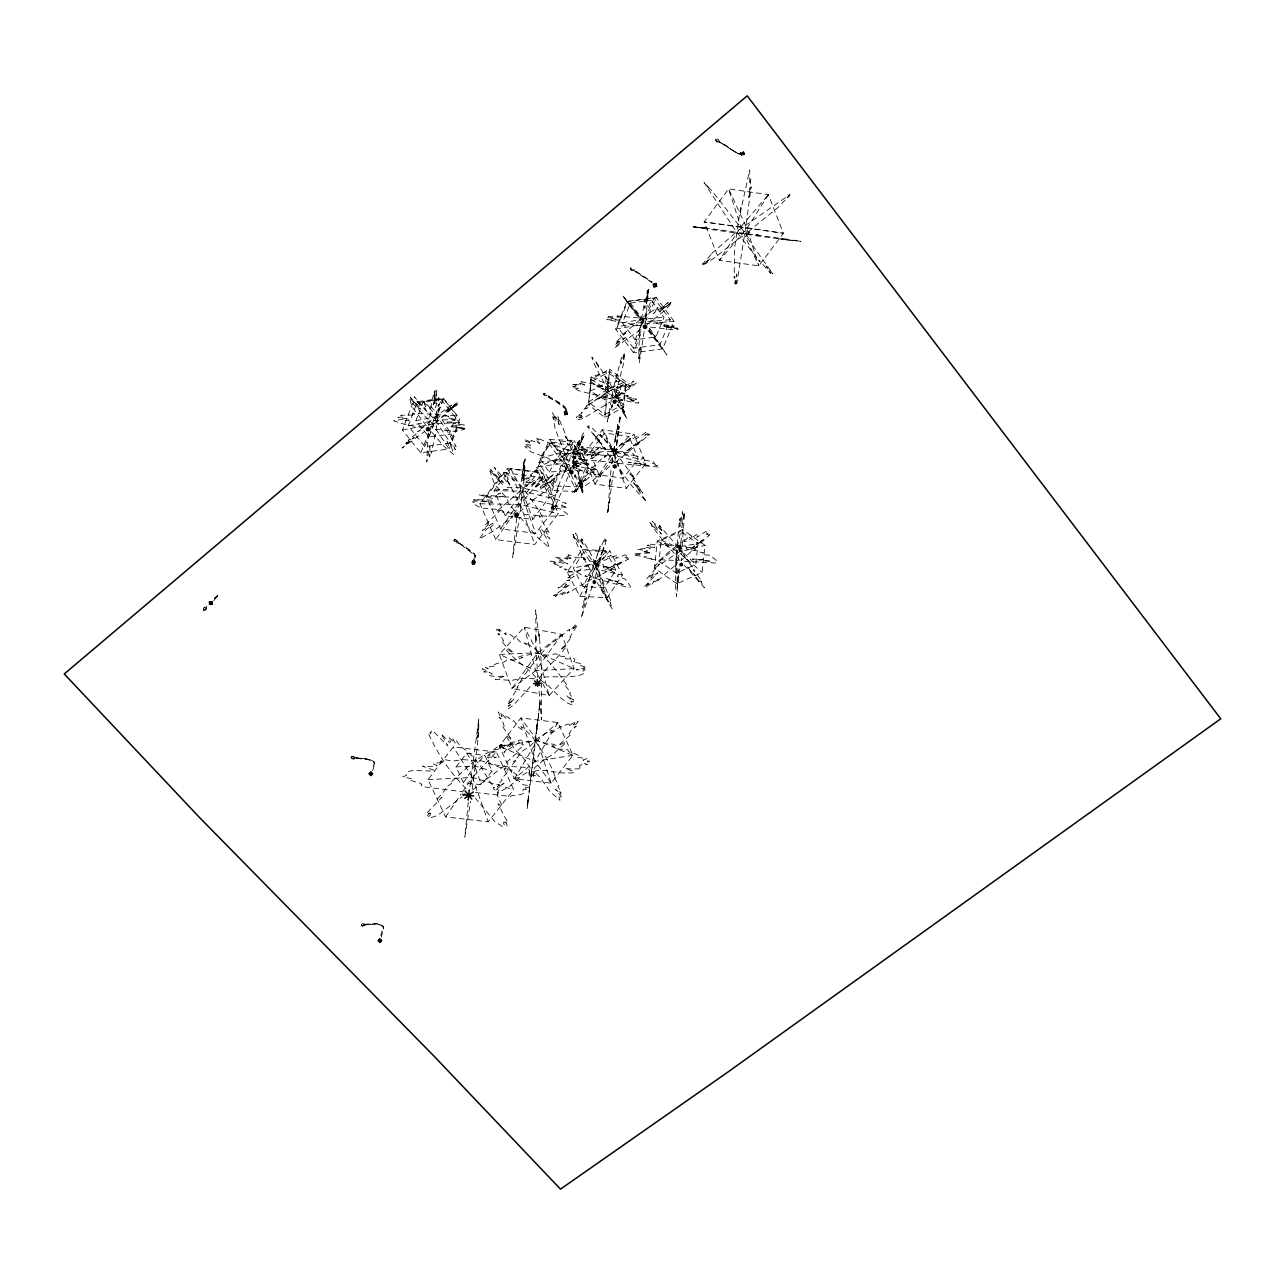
<?xml version="1.0" encoding="UTF-8"?>
<svg xmlns="http://www.w3.org/2000/svg" width="1285" height="1285" viewBox="0 0 1285 1285"><rect width="100%" height="100%" fill="white"/><g stroke="black" fill="none" stroke-linecap="round" stroke-linejoin="round"><path stroke-width="0.75" stroke-dasharray="5 3.75" d="M579.551 440.305C570.845 462.953 589.446 417.159 581.43 438.956L581.912 438.185L578.555 446.072L584.53 434.346L572.644 463.387L575.937 456.48L572.162 468.704M611.034 470.246L609.54 482.774M531.878 771.161L528.023 800.989M365.839 924.975L362.772 926.324L360.635 925.071M617.475 429.078L617.796 424.259L615.129 441.671L616.447 430.186L616.238 434.009M605.106 399.924L606.279 371.927L591.004 377.083L590.441 391.09L605.106 399.924L620.334 394.8L620.944 380.826L606.279 371.927M351.014 757.524L352.973 759.178L356.379 758.343L353.102 756.496M617.603 435.181C617.169 440.98 618.438 428.596 617.667 434.571M537.756 677.645L535.347 635.288L535.379 634.276L536.295 642.082L535.636 609.941L539.331 639.159L539.074 634.18L539.411 636.22L541.708 669.035L541.387 719.825L538.833 688.326M611.901 463.371L612.399 458.568L611.66 463.773M570.797 469.073L555.168 428.804L552.871 416.693L555.232 421.48L554.943 417.978L552.47 412.79L556.003 419.344L555.618 416.774L557.256 420.163L557.031 418.412L558.895 420.42L557.931 416.742L562.926 427.953L574.668 457.685L577.511 467.595L574.54 460.769L578.941 473.779L576.901 470.422L582.539 485.168L580.595 481.12L581.157 483.562M676.328 573.206L677.259 547.073L680.713 531.412L698.012 543.587L695.763 564.452L676.328 573.206L659.06 561.159L661.181 540.246L680.713 531.412M614.696 462.825L618.952 426.427L617.844 435.165L618.647 428.612M356.379 758.343L368.538 759.74L373.373 761.748L374.337 763.065L372.152 769.105M566.299 413.69L566.187 411.73L566.299 413.69C568.098 402.237 550.831 401.386 546.189 393.242L543.507 393.403L543.555 394.752L555.875 401.434L565.802 409.096M676.922 583.759L654.515 568.163L657.245 541.033L682.608 529.565L705.063 545.37L702.124 572.435L676.922 583.759L677.789 567.938M678.223 560.035L682.608 529.565M607.933 511.623L609.331 501.086L609.267 502.194M678.625 572.146L678.657 569.865L678.014 578.025L678.496 572.484M677.404 586.281L677.87 580.932L677.211 586.683M684.086 565.014L704.437 587.791L700.55 580.916L701.883 581.976L700.887 579.68L693.322 569.753L694.623 570.636L694.302 569.544L684.246 556.389L682.977 552.614L677.115 546.784L679.042 545.9L665.694 545.161L668.891 544.406L664.971 543.523L662.466 543.78L664.008 544.583L656.458 545.113L649.519 544.021L650.483 544.92L647.319 545.258L654.804 547.314L646.484 547.137L650.21 548.277L637.264 549.161L647.656 551.008L642.436 551.747L651.415 552.855L633.457 553.931L639.689 554.574L635.706 555.489L646.532 556.807L643.56 557.722L651.768 558.589L649.519 559.312L655.8 559.778A9.075 1.831 5.4 0 1 658.289 559.762C671.284 559.842 667.654 560.34 678.127 560.405M677.179 587.133L677.131 588.225L677.356 586.763M428.162 433.463L426.732 462.054L429.945 446.216L429.608 456.801L430.828 450.778L431.262 453.348L435.92 432.354L439.084 404.213L438.008 406.606L438.571 397.563L435.47 407.602L436.804 390.495L435.984 395.828M537.178 723.696L529.629 786.597M684.214 541.322C696.727 527.38 690.912 544.069 683.524 541.097C686.624 536.343 680.167 543.491 680.118 544.936C676.215 548.245 678.56 545.418 677.725 544.776C666.69 553.771 665.437 554.124 654.193 566.878L659.992 563.729L646.74 578.764L654.643 573.014L650.82 578.025L657.743 572.773L644.09 587.1L648.877 583.326L645.889 587.293L654.226 580.948L652.009 584.193L658.338 579.214L656.651 581.703L661.47 577.688A9.059 1.719 -40.6 0 1 663.381 575.857C672.023 567.504 671.172 569.576 677.773 562.557M679.524 560.389C672.489 550.703 675.524 555.184 666.337 544.695A9.107 0.867 50.6 0 0 664.747 542.993L651.158 524.955L654.049 527.525L650.001 522.658L661.357 534.158L652.105 521.18L663.044 531.878L658.097 524.955L660.072 526.85L659.398 525.437L678.287 547.314L677.179 546.8L675.942 554.815L675.541 587.582L676.488 596.497L678.737 577.591M604.93 417.529L609.813 371.493L626.132 384.231L623.627 407.233L604.93 417.529L588.642 404.936L591.02 381.902L609.813 371.493M597.268 555.056L600.175 546.221L594.57 563.585L583.069 586.651L604.303 587.711L615.884 570.235L606.199 551.586L584.836 550.51L573.287 568.098L583.069 586.651M604.769 414.573L609.588 369.132L625.699 381.693L623.225 404.406L604.769 414.573L588.691 402.141L591.052 379.396L609.588 369.132M539.572 706.365L536.52 732.016M679.765 568.757L678.769 577.591M434.507 392.343L433.591 404.775L435.069 390.688L434.426 403.715L436.113 395.523M469.941 786.661L478.887 717.978L476.976 738.281L478.936 723.744L477.924 737.397L478.614 732.161L478.47 735.052L475.016 767.482M527.814 803.639L527.123 808.924L528.601 796.17L528.183 799.72M608.046 510.611L608.544 505.68L607.644 512.49L610.471 478.984L609.347 485.826L609.781 481.602L609.556 482.807M527.364 806.739L527.685 803.848M516.682 517.919L512.651 557.658L519.509 517.309M468.286 802.097L464.801 837.161L470.551 801.39M531.813 771.08L531.042 778.18L536.584 732.193M538.222 717.929L540.182 700.855L539.588 705.61M620.141 418.155L618.872 429.575M639.978 349.6L640.139 347.817L638.629 358.756L639.239 339.963L641.97 316.335L644.909 299.517L644.797 308.352L647.383 290.249L646.307 302.923L648.411 289.109L646.516 303.71L648.411 290.522M567.36 414.348L566.813 410.782L564.067 412.308L564.709 414.975L567.36 414.348L566.573 411.104L564.484 412.565L566.573 411.104M523.894 462.889L522.096 479.466L525.131 458.873L522.658 481.602L525.147 466.6L523.894 478.438L524.649 474.615L520.168 512.297M566.926 414.075L567.054 413.063L564.966 414.541L566.926 414.075L566.444 412.099M566.813 410.782L564.067 412.308M535.845 677.372C526.609 666.738 515.14 660.506 505.647 649.246C504.33 646.066 520.521 658.82 509.968 649.584C507.8 648.925 497.006 636.669 503.302 641.279C504.266 638.211 493.777 631.321 499.736 634.694C496.444 630.035 494.356 626.566 500.716 632.654C495.416 624.237 501.455 632.798 506.21 634.581C502.692 630.501 511.815 634.886 513.277 636.991C516.072 635.352 518.514 641.697 521.822 642.741C524.601 643.175 529.484 646.243 524.216 642.371C526.191 642.58 536.889 649.953 541.226 654.065C553.947 666.562 560.533 676.119 566.589 684.616L565.946 685.628L564.661 684.873L570.781 692.599L569.496 693.274L573.592 700.084L566.765 695.731L573.56 701.883L570.877 701.112L572.821 705.208L567.633 703.136L560.469 697.755L548.486 685.837L541.162 680.44M539.347 708.035L539.909 703.28M648.363 291.069L648.668 289.334L645.375 322.615M428.821 425.785L431.648 401.37L434.619 391.266L434.41 392.889M539.058 709.448L539.507 705.963M537.13 724.017L536.761 727.117L537.339 722.331M528.071 800.105L527.75 802.948L528.039 800.667M616.639 444.064L617.426 437.799L616.254 446.634L616.543 444.385M523.782 463.644L524.055 461.443L517.421 511.061M566.412 412.678L565.127 412.967L565.255 411.955L565.352 413.915L564.613 411.553M537.242 723.037L537.74 719.488M527.621 804.474L527.412 806.048M356.459 758.054L354.483 756.945M472.221 788.91L475 767.482M564.709 414.975L567.456 413.433M538.463 713.817L538.383 714.187M593.638 578.154C589.221 565.529 591.004 572.082 584.193 559.248A9.091 0.9 62.9 0 0 583.005 557.256L573.576 536.712L575.873 539.796L572.965 534.207L581.655 547.779L575.407 533.098L583.872 545.82L580.531 537.981L582.073 540.246L581.72 538.704L589.719 551.827L595.549 564.308L594.634 563.296L596.577 563.103L602.36 557.899L603.581 557.658L601.974 559.393L611.162 555.281L610.552 557.015L605.765 559.858L602.826 560.549L602.601 559.328M612.078 462.568L613.909 447.79L613.668 451.34L622.277 443.197L621.217 445.14L630.662 438.362L625.249 444.064L621.86 445.012M529.581 786.902L527.974 801.181M609.331 501.632L609.588 499.897L609.138 504.652L613.475 470.615M644.138 331.594L639.336 362.45L640.524 347.223L639.994 349.616M594.746 578.138L605.01 544.92L606.167 540.246L605.492 541.387L606.038 539.106L604.641 541.611L605.042 537.901L599.533 549.948M676.103 564.918L675.846 566.38L676.376 555.795M620.029 416.87L617.507 429.078M523.637 474.406L523.718 475.402M617.459 373.806L616.655 376.778L617.33 374.369M565.127 412.967L565.85 409.305M470.872 784.637L472.35 777.409L496.379 752.03L513.647 789.616L488.22 821.822L445.622 816.923L427.969 779.626L453.3 746.954L496.379 752.03M686.238 547.796C698.076 546.061 698.526 553.016 686.768 548.92C685.114 546.141 688.101 545.707 682.142 546.703L681.709 547.571L677.227 546.735L676.745 547.812L679.701 519.06L679.829 520.65L680.279 517.984L679.958 526.577L682.415 511.655L681.821 527.733L684.23 511.912L683.7 518.224L684.407 514.514L681.195 560.662M491.127 471.724L502.531 484.734L490.581 469.491L503.238 482.678L494.275 467.21L509.776 485.071L506.194 478.502L508.362 479.53C502.676 467.162 506.515 473.089 514.209 481.04L513.229 477.024L524.376 489.633L539.748 511.88L542.929 518.224L538.961 515.301L539.234 516.458L549.546 533.436L547.298 531.203L545.916 531.653L549.739 538.929C543.475 532.311 542.913 529.436 539.186 528.601L542.045 534.608L542.961 532.906L545.756 536.969L549.337 547.844L537.21 537.114L519.959 517.036M616.045 380.794C614.937 385.404 617.025 377.967 616.045 380.762M612.078 404.887L607.243 421.914L613.957 385.773L621.538 357.567L620.767 364.04L624.751 352.299L623.337 357.021L623.209 359.559L624.558 355.174L623.337 364.538L614.599 398.061M591.823 586.105L591.502 587.695L592 586.602M612.078 405.353L611.981 407.345L612.704 404.663M553.626 479.723L539.861 489.505L554.783 477.94L540.182 487.4L553.128 474.759L534.351 488.22L539.363 483.305L537.66 483.272L542.19 478.695L540.632 478.903L542.72 476.558L533.66 483.176L532.697 483.401L535.058 479.819L525.051 486.613L496.171 511.96L500.25 510.386L484.911 525.292L487.513 523.654L488.364 524.392L482.517 530.48C489.681 525.838 492.059 522.545 494.645 522.979L490.035 528.055L490.388 526.207L486.308 529.484L479.16 539.041L492.637 531.492L512.346 517.229M381.372 937.215L383.717 927.16C378.738 920.558 369.148 925.618 362.386 923.803L361.085 924.268M596.77 568.886L595.437 566.428L596.738 569.207M613.266 398.366C598.392 373.71 592.642 361.39 591.871 357.134C596.288 361.23 609.138 380.794 618.005 398.318M603.211 549.161L603.725 547.314L601.444 554.51L603.115 549.032M380.794 935.641L383.091 927.272C379.316 921.393 368.506 926.485 362.45 923.61L360.571 925.264M598.762 571.439L603.067 580.948L599.404 574.218L598.633 569.512L584.836 550.51M592.369 586.024L581.238 617.973L586.329 597.621L582.378 607.259L587.598 587.116L585.607 592.417L586.346 588.546L595.196 560.244L594.537 563.585L604.303 587.711M474.888 563.986L474.695 559.987L472.125 560.581L471.643 562.059L472.318 564.597L474.888 563.986L474.133 560.822L472.687 562.685L475 562.091L474.502 560.212L472.543 560.838L473.041 562.718M472.318 564.597L472.591 560.662L472.559 564.195L474.47 563.746L475 562.091M472.061 562.316L474.374 561.706L473.844 563.376L472.928 563.585L473.217 561.031M474.133 560.822L473.844 563.376L475.595 556.983L474.422 553.899L458.713 542.704L475 555.602L472.687 562.685M474.695 559.987L474.47 563.746M591.614 579.085C583.631 584.514 585.012 582.651 574.748 588.964A9.043 1.735 -28.3 0 0 572.5 590.329L566.942 593.22L569.11 591.148L561.882 594.618L564.758 591.935L555.281 596.32L559.055 593.06L553.594 595.71L569.994 584.611L562.123 588.241L566.942 584.161L558.011 588.048L569.865 579.921L566.749 580.627L574.186 576.339L567.89 577.961L570.797 575.841L569.496 575.905M580.916 442.618C582.587 437.575 577.977 449.782 580.948 442.666M372.602 770.759L374.979 763.065L373.694 761.427L368.57 759.146L356.443 757.716M441.189 399.555L459.404 422.476L449.124 449.011L420.757 452.802L402.462 430.089L412.613 403.378L441.189 399.555L429.575 431.198M443.325 398.173L459.837 418.958L450.505 443.052L424.773 446.489L408.196 425.865L417.416 401.643L443.325 398.173L430.443 432.563M443.55 398.912L428.949 436.948L415.906 420.693L423.183 401.627L443.55 398.912L456.544 415.264L449.204 434.25L428.949 436.948M633.601 352.781L615.708 329.137L626.952 301.365L656.25 297.445L674.063 321.314L662.674 348.894L633.601 352.781L641.681 331.112M635.143 339.786L651.286 300.288L663.992 317.299L655.896 337.007L635.143 339.786L622.374 322.872L630.405 303.083L651.286 300.288M633.601 348.251L617.378 326.792L627.578 301.638L654.113 298.072L670.272 319.708L659.96 344.733L633.601 348.251L640.572 329.538M206.275 608.817L206.692 606.391L202.725 609.299L203.062 610.536L205.696 609.957M457.348 541.065L454.874 539.475L453.669 540.118L454.794 542.463L458.424 543.169M567.986 476.767L554.333 508.458L551.442 512.747L553.98 506.322L551.49 510.98L553.755 502.837L551.12 509.599L551.699 507.029L557.963 487.738L556.839 489.649L557.16 488.814L574.845 447.469L575.423 446.393L574.54 448.851L577.993 441.976L574.716 450.087L579.535 440.225M420.757 452.802L428.837 432.997M424.773 446.489L429.736 434.298M552.582 485.923L563.762 459.195L574.122 440.466L549.691 439.599L538.977 462.407L552.582 485.923L576.837 486.774L587.63 464.142L574.122 440.466M551.956 490.597L563.296 463.403L573.817 444.449L549 443.566L538.11 466.728L551.956 490.597L576.579 491.464L587.55 468.479L573.817 444.449M539.395 678.191C547.249 666.144 558.268 658 566.733 645.841C568.163 642.628 554.429 656.747 563.585 646.596C565.368 645.552 575.134 632.557 569.914 637.569C572.339 631.963 583.213 617.555 573.415 628.606C578.668 619.515 573.287 628.51 569.143 631.08C572.419 626.438 564.774 632.589 563.264 634.34C552.261 644.46 554.67 638.404 540.342 654.515C528.986 668.521 520.891 679.106 516.827 688.391L517.967 687.555L508.828 702.317L510.257 701.225L508.651 703.746L514.289 698.671L508.266 705.561L508.073 706.365L510.322 704.517L508.153 708.854L513.631 704.983L532.327 684.423M654.113 298.072L643.367 322.053L617.378 326.792M645.15 322.117L656.25 297.445M603.179 566.267C615.129 567.054 613.989 574.074 603.452 567.488C602.456 564.388 605.492 564.581 599.42 564.308C599.147 565.994 591.164 563.071 596.529 562.685L584.386 559.521L583.326 558.879L587.004 559.2L583.374 557.481L580.868 557.192L582.185 558.316L574.7 557.224L568.163 554.67L568.886 555.762L565.721 555.425L572.564 559.12L564.484 557.128L567.874 559.055L554.991 557.16L564.758 561.224L559.473 560.822L568.002 563.842L550.189 561.079L556.148 563.071L552.02 563.119L562.332 566.749L559.216 567.022L567.054 569.64L564.693 569.881L570.717 571.68A9.075 1.863 17.7 0 1 573.158 572.194C582.201 572.275 577.559 575.038 587.357 576.676C580.402 572.869 590.955 574.25 592.787 578.491M205.6 610.07L206.371 608.704M716.468 141.88C725.575 141.607 734.458 155.517 742.087 153.124L741.59 154.312L743.26 153.895L742.087 153.124M579.84 596.32L594.762 568.789L609.845 550.847L622.406 575.038L607.371 597.67L579.84 596.32L567.135 572.275L582.105 549.45L609.845 550.847M651.8 282.443L635.015 271.44L632.911 267.906L630.196 268.019L631.304 270.589L635.32 270.942L652.154 281.865M742.296 154.136L737.51 153.606L720.564 142.266M623.9 452.529C638.083 452.545 636.862 457.637 624.301 453.573L623.08 451.951L624.462 451.308L616.945 451.886L613.668 451.244L615.997 450.489L612.576 449.654L600.737 448.818L604.592 448.465L600.256 447.437L590.072 448.047L582.298 446.602L581.382 446.778L583.213 447.405L579.487 447.437L587.695 449.702L578.105 448.899L582.169 450.119L566.958 449.814L536.118 437.751L538.833 439.775L534.271 440.337L534.929 441.654L530.914 440.562L532.038 442.409L525.003 439.823L523.493 440.723L529.548 442.442L528.119 443.341L530.512 445.269L524.682 444.224L530.705 448.208L524.81 446.409L531.074 451.983L545.9 457.107L556.662 463.483L569.817 468.993M594.955 578.298L628.702 558.846L626.727 558.911L628.333 557.529L626.148 558.252L626.903 556.951L624.237 557.802L626.357 555.939L625.474 554.767L615.595 558.557L617.94 555.281L609.218 557.931M549.193 472.109L560.774 452.705L571.472 441.044L580.627 454.954L569.464 470.455L549.193 472.109L539.973 458.263L551.088 442.699L571.472 441.044M410.622 398.848L419.296 408.662L410.445 397.402L419.922 407.457L420.34 406.397L414.188 396.647L426.01 410.172L423.648 405.578L425.544 406.59C421.608 398.205 426.218 403.667 430.844 408.55L430.539 405.948L441.895 419.36L452.497 436.161L449.011 433.784L456.175 446.602L452.962 444.787L455.42 449.814L448.899 441.815L448.979 443.245L447.019 441.59L448.754 445.67L449.573 444.738L451.26 446.57L453.83 454.713L443.743 446.072L431.953 432.435M720.259 142.78L718.17 139.117L715.392 139.246M599.115 474.92L613.7 451.308L629.072 436.45L638.227 459.05L623.241 478.213L599.115 474.92L589.831 452.416L604.785 433.093L629.072 436.45M610.198 569.673L611.066 569.094M594.955 484.108L614.037 455.292L633.89 434.121L645.777 463.5L626.293 488.364L594.955 484.108L582.86 454.89L602.312 429.752L633.89 434.121M463.435 782.645L474.711 765.956L484.782 755.307L492.075 771.112L481.393 784.733L463.435 782.645L456.063 766.888L466.728 753.187L484.782 755.307M445.622 816.923L461.219 793.873M462.327 792.219L472.35 777.409L453.3 746.954M500.604 528.906L522.513 497.391L542.88 473.089L556.887 505.583L535.716 533.323L500.604 528.906L486.34 496.62L507.447 468.543L542.88 473.089M495.785 539.555L479.915 503.768L503.334 472.607L542.72 477.651L558.268 513.695L534.769 544.454L495.785 539.555L512.378 515.671M513.486 514.064L520.136 504.507L542.72 477.651M513.181 516.907L505.31 515.911L522.481 491.239L538.431 472.157L549.418 497.616L560.051 500.459C558.943 502.644 571.937 503.608 563.248 503.318L561.513 505.423L567.697 507.607L553.819 506.033L553 506.178L554.783 507.479L551.04 507.832L555.907 510.37L557.064 508.25L561.609 509.278C567.777 515.735 572.13 514.691 560.148 515.751L549.064 516.361L521.598 514.128M456.416 404.871L446.714 412.228L457.54 403.683L447.437 411.088L457.572 402.301L444.176 412.533L451.694 405.032L437.141 415.376L417.641 431.648L420.275 430.073L408.309 440.434L410.317 439.101L405.803 443.421L414.22 437.366L402.044 448.063L424.676 431.503M567.456 443.502C566.299 441.606 569.592 448.963 567.52 443.453M505.31 515.911L494.163 490.581L510.707 468.591L538.431 472.157M515.14 517.148L532.841 519.381L549.273 497.215L555.489 496.026L547.314 493.006L520.794 487.754L507.479 487.256L509.342 489.697C501.278 489.537 489.505 488.445 500.668 493.231L497.391 494.179L503.302 496.572L478.871 494.757L493.022 498.612L492.99 500.202L473.747 499.592L492.717 502.178L474.759 501.054M350.95 757.684L351.753 756.592M463.5 428.804L450.971 426.588L464.785 428.339L451.645 425.335L464.254 425.046L447.003 422.058L451.886 421.93L450.585 420.773L455.067 420.564L453.814 419.681L455.934 419.408L446.714 417.561L448.674 416.26L436.82 414.3L412.116 413.336L415.73 414.975L400.663 415.264L403.651 416.95L397.868 417.352L408.068 418.765L406.67 419.36L408.999 420.147L404.422 420.661L405.016 419.585L402.59 419.103L393.756 420.87L405.964 424.773L423.536 427.696M569.4 576.065C577.865 572.596 581.511 567.809 587.261 564.966C577.061 573.833 600.721 556.293 594.441 563.521L573.287 568.098M213.776 600.689L218.113 595.196L214.707 598.103M519.509 512.233L533.452 499.72L546.173 490.485L552.389 483.449L554.783 478.855L553.08 480.253M588.964 427.728L587.454 426.459L614.214 462.471M217.181 596.176L217.888 595.421L212.587 600.754M203.399 608.062L204.749 607.227M606.199 551.586L594.57 563.617L615.884 570.235M214.274 598.601L217.631 595.196L215.189 598.553M681.034 560.645L709.818 534.721L707.89 535.235L709.159 533.532L707.168 534.721L707.617 533.307L705.192 534.721L706.862 532.456L705.722 531.54L696.839 537.419L698.414 533.757L690.398 538.27M630.325 386.496C633.184 383.717 625.104 389.821 630.357 386.528M472.655 789.922L505.76 764.816L507.912 761.154L516.554 753.155L516.072 751.837L524.232 744.995L521.806 744.674L522.834 741.59L518.642 742.875L503.913 752.448L513.422 742.264L503.913 748.673L502.788 748.304L506.226 744.015L498.5 748.416L502.13 744.77L498.58 745.83L493.119 750.376L485.81 753.572L471.049 763.852L450.537 782.661L451.951 782.485L451.308 783.577L445.461 787.641L445.959 788.974L437.462 799.093L442.04 797.214L426.973 812.827L426.54 814.24L429.608 812.875L427.07 815.863L430.539 813.437L430.106 815.204C426.074 817.854 430.427 819.252 431.856 817.292L437.382 815.509L462.07 796.764M627.771 450.376L632.814 446.634L625.522 451.886L627.417 450.633M615.178 462.584L649.519 434.539L647.431 435.342L649.037 433.607L646.757 435.021L647.463 433.704L644.701 435.39L646.821 433.109L645.712 433.398L645.793 432.499L635.561 439.293L637.826 435.792L628.767 441.221M640.637 329.554L614.375 347.962L624.767 337.987L614.792 344.83L618.647 341.039L615.306 342.742L625.875 332.927L622.117 335.048L643.159 317.042L658.048 307.292L655.173 310.97L656.956 310.263L653.503 313.492L668.168 302.553L659.558 310.745L671.043 302.521L659.655 311.484L671.525 302.875L666.449 309.091L647.142 324.623M456.03 405.177L457.283 404.165L430.716 426.845M659.06 561.159L677.259 547.073L698.012 543.587M609.797 466.118C604.833 471.354 603.404 471.145 594.248 479.176A10.409 1.317 -38.2 0 0 591.951 481.152L580.772 488.557L583.904 485.312L581.752 486.742L583.406 492.878L580.354 486.035L582.49 492.557L574.973 474.036M615.852 398.286L621.908 393.419L615.66 396.744L616.431 396.069L629.843 388.439L636.717 382.625L625.442 387.636L631.272 384.263L630.341 383.878L633.89 381.083L622.823 387.508L626.502 384.231L617.507 388.6L623.257 384.777L616.816 387.685L617.876 386.56L610.214 390.769L584.723 406.959L586.94 406.172L581.398 412.228L582.442 412.469L576.13 417.545L580.675 414.236L579.776 415.762L581.752 415.151L577.463 418.653L582.298 416.661L577.865 419.777L583.069 418.492L609.716 402.301M588.642 404.936L607.179 392.021L626.132 384.231M588.691 402.141L606.986 389.419L625.699 381.693M654.515 568.163L678.657 552.116L705.063 545.37M590.441 391.09L605.54 383.54L620.944 380.826M615.306 563.778C616.479 564.693 610.76 566.589 615.29 563.762M568.211 470.182L557.481 475.273L545.627 478.229L530.705 485.264L524.425 485.055L530.336 482.052L524.296 483.128L530.143 479.466L527.733 479.562L529.291 477.715L523.107 480.799L524.617 478.759L531.669 475.578L530.544 474.727L534.576 472.559L533.917 471.852L538.495 467.692L535.765 467.965L568.934 453.637L578.716 450.328L577.174 451.581L585.334 449.622L577.8 453.3L589.221 450.28L584.193 453.798L598.489 448.497L593.766 451.196L595.324 451.404L593.943 452.015L594.746 452.288L587.213 455.083L601.46 452.015L593.815 455.629L599.308 454.472L592.16 458.167L574.026 464.833L581.784 462.552L579.005 463.997L581.109 464.158L572.981 467.997L573.19 468.977M539.973 458.263L560.774 452.705L580.627 454.954M740.385 152.578L741.59 155.276L740.385 152.578L743.742 151.742L744.336 154.618L740.979 155.421M743.742 151.742L744.336 154.618M742.762 152.385L743.919 154.328L742.842 152.369M743.051 152.883L743.26 153.895M740.803 152.851L741.172 154.987L740.738 152.867L743.469 152.192M741.172 154.987L743.919 154.328M565.079 413.641L567.038 413.176M471.643 562.059L474.213 561.449M472.784 563.119L475.354 562.509M402.462 430.089L432.515 423.986L459.404 422.476M415.906 420.693L437.318 416.404L456.544 415.264M408.196 425.865L435.422 420.372L459.837 418.958M615.708 329.137L642.452 324.238M622.374 322.872L642.821 319.162L663.992 317.299M351.688 756.736L353.166 756.351M538.11 466.728L563.296 463.403L587.55 468.479M538.977 462.407L563.762 459.195L587.63 464.142M567.135 572.275L594.762 568.789L622.406 575.038M365.807 924.365L369.951 924.188A14.456 5.542 -10.1 0 1 383.219 928.846M670.272 319.708L643.367 322.053L627.578 301.638M644.363 323.884L674.063 321.314M456.063 766.888L474.711 765.956L492.075 771.112M427.969 779.626L472.35 777.409L513.647 789.616M589.831 452.416L613.796 451.308L638.227 459.05M626.871 398.029L633.409 399.828L632.397 398.639L636.541 399.266L623.964 395.748L628.14 395.908L618.021 392.31L624.478 393.612L617.635 390.447L591.726 383.701L581.045 381.661L583.567 382.818L579.937 383.396L580.724 384.167L577.222 383.701L578.411 384.809L571.231 384.151L576.403 384.954L575.407 385.629L577.591 386.689L572.725 386.303L578.186 388.52L573.158 387.668L579.053 390.865L612.64 399.201M696.245 227.172L693.033 226.658L701.61 227.622M582.86 454.89L614.037 455.292L645.777 463.5M475.45 792.54L510.498 796.395L511.703 795.656C514.787 795.817 529.275 793.68 522.995 790.917L523.252 789.199L527.782 789.536L525.147 787.898L529.581 787.287L529.645 785.986L523.156 784.685L518.289 780.605L512.731 778.71L519.445 777.634L514.514 772.96L510.659 772.012L512.217 770.149L504.555 769.635L504.073 768.815L506.37 768.028L499.753 767.338L482.068 760.961L462.793 759.628L452.224 761.122L445.526 759.772L439.968 761.395L444.224 762.68L433.655 763.081L433.768 764.206L437.061 765.571L434.956 766.776L422.492 766.165L434.089 770.197L432.9 771.08L413.385 770.518L407.811 771.498C407.891 773.49 406.14 773.152 406.558 775.289L402.799 776.895L412.758 778.967L410.959 780.605L419.617 782.999L421.962 784.316L421.046 785.633L424.034 786.87L461.958 791.624M479.915 503.768L520.136 504.507L558.268 513.695M486.34 496.62L522.513 497.391L556.887 505.583M494.163 490.581L522.481 491.239L549.418 497.616M356.427 757.989L360.716 758.295A14.858 4.755 2.1 0 1 374.449 764.414M462.986 428.821L464.592 429.286L455.549 431.358L432.194 428.997M684.471 561.256L714.717 562.975C721.688 562.332 713.047 558.911 711.761 556.132C708.067 553.562 698.622 556.71 703.521 552.47C699.313 552.839 696.807 550.382 694.093 550.125M534.656 678.769L521.774 678.448L511.301 680.391L495.223 679.331L505.31 676.022L496.187 676.569L488.541 675.508L492.267 673.645L489.087 672.424L490.131 671.959L483.69 671.943L487.384 670.915L482.116 668.923L488.364 668.521L485.441 667.349L494.227 666.112L495.721 665.485L493.922 664.923L496.379 663.654L504.652 661.855L506.515 660.072L516.152 659.815L522.626 657.486L518.032 657.277L521.341 656.041L537.58 653.455L547.121 655.221L555.634 653.84L557.481 654.306L557.24 655.366L562.493 656.523L566.524 656.137C561.095 661.887 575.294 656.715 574.829 659.462L574.604 661.373L572.741 661.952L581.189 663.59L579.519 665.325L585.285 666.979L582.796 667.365L585.012 668.104L576.049 669.838L585.125 669.694L581.671 671.975C590.104 674.914 565.272 678.271 561.32 676.328C556.373 677.757 541.178 674.946 540.712 679.797M512.153 513.133L502.226 511.992L502.515 510.482L497.423 509.406L480.959 508.025L474.518 504.411L475.707 503.591L472.655 501.937L473.282 500.797L475.386 501.166M787.512 239.363L704.887 227.831M695.49 227.011L693.563 226.786M641.584 325.876L606.825 319.676L620.029 320.077L607.58 317.716L612.463 317.797L608.335 316.576L621.731 317.234L617.073 316.014L643.528 318.423L662.321 322.872L656.073 323.386L674.24 326.197L663.446 325.828L677.629 328.269L663.526 326.422L678.239 329.056L671.734 329.651L648.572 326.872M579.133 466.728L573.624 464.319L578.844 466.664M616.736 398.238L616.527 398.366M794.403 240.648C786.099 239.572 799.896 241.516 793.52 240.68M704.565 227.782L701.722 227.606M759.949 236.311L695.41 227.3L697.161 227.413M785.681 239.829L789.954 240.375L783.384 239.379M618.294 463.403L658.129 467.049L655.446 465.845L657.39 465.636L654.563 464.961L655.623 464.479L652.202 463.644L654.836 463.371L653.599 461.925L640.91 459.291L643.753 458.022L632.509 455.147M796.507 240.745L800.908 241.355L793.214 240.456M795.383 240.745L760.318 236.36M700.18 227.782L703.313 228.184L696.566 227.268M696.839 227.252L693.772 226.883L695.33 227.156M698.638 227.509L693.675 226.754M759.708 235.251L756.126 234.705L760.575 235.3M785.761 239.685L778.373 238.657L782.228 239.219M787.689 239.412L786.002 239.155L797.053 240.745L794.291 240.44M640.878 463.307C642.661 464.688 634.999 462.969 640.862 463.291M619.723 400.518L622.872 400.39L619.033 399.121M617.94 398.527C636.428 403.892 649.359 405.418 626.887 398.045M595.854 578.507L627.514 587.39C634.421 588.209 626.823 583.021 626.18 579.969C623.129 576.644 613.266 577.72 618.985 574.572C614.889 574.074 612.897 571.15 610.311 570.251M454.842 539.572L456.287 540.005M574.829 469.748L580.965 472.061L578.892 470.117L581.623 470.92L573.72 466.857L591.807 474.968L598.81 477.056L593.445 473.683L600.93 476.253L586.956 467.515L594.361 470.904L593.413 468.929L598.023 470.021L584.016 463.644L584.322 462.857L588.948 464.254L577.72 457.717L585.125 460.335L577.093 455.356L578.619 455.324L566.926 449.766L578.603 452.159L572.371 452.336L582.507 453.685L561.449 453.412L568.548 454.44L563.697 454.874L576.001 456.817L572.339 457.332L581.703 458.697L578.925 459.114L586.105 459.998A10.425 1.558 7.5 0 1 589.012 460.191C604.046 461.492 599.886 460.962 612.254 462.68M661.181 540.246L677.259 547.073L695.763 564.452M591.004 377.083L605.54 383.54L620.334 394.8M657.245 541.033L678.657 552.116L702.124 572.435M618.374 399.94L625.586 413.834L620.607 406.429L622.888 410.252M458.568 542.945L462.391 545.226A15.324 3.148 31.2 0 1 475.273 556.79M548.438 396.406L552.309 398.8A15.661 1.719 32 0 1 566.171 409.513M591.02 381.902L607.179 392.021L614.037 398.35M591.052 379.396L606.986 389.419L623.225 404.406M635.159 271.199L651.977 282.154M607.387 443.132C590.201 423.568 607.837 441.654 613.716 451.276L623.241 478.213M720.403 142.523L724.322 145.109A16.191 0.996 33.2 0 0 740.015 154.168M693.547 573.72L695.217 575.776L693.531 573.736M615.403 399.619L623.627 407.233M623.386 412.18C625.666 416.324 620.318 407.586 623.45 412.308M688.15 561.143L689.242 562.204L683.122 553.851M689.21 569.159L692.743 573.431L687.62 567.071L688.872 568.95M551.088 442.699L560.774 452.705L569.464 470.455M412.613 403.378L432.515 423.986L449.124 449.011M417.416 401.643L435.422 420.372L450.505 443.052M633.36 476.366L632.461 475.514L634.71 479L629.875 473.763L642.837 493.119L635.882 484.606L639.818 490.79M423.183 401.627L437.318 416.404L449.204 434.25M716.516 141.864L715.424 139.23M604.416 447.662L605.797 449.461L600.272 442.425L604.078 447.453M426.251 425.64L412.003 406.719L409.578 398.109L410.879 399.298M466.134 788.588C448.144 771 436.049 750.199 428.178 732.948L430.491 733.88L429.929 732.081L431.294 732.466L431.214 730.587L434.908 732.964L447.887 745.926L441.108 733.703L449.124 742.2L450.553 742.152L448.545 737.188L455.388 743.324L452.786 739.068L456.432 740.851L460.64 746.537L467.547 751.42L474.101 758.295L479.787 764.88L490.597 782.967L494.757 787.817L493.408 787.303L493.488 788.508L498.323 793.793L497.183 794.933L502.355 806.611L498.002 803.703L502.162 812.056C502.499 815.14 512.024 825.934 505.888 821.854C509.808 833.66 503.447 816.714 503.624 823.669C506.981 827.379 501.552 827.331 500.732 825.227L495.287 822.175L475.53 798.322M639.785 490.806L633.634 482.887L646.74 502.017L632.204 486.308A10.425 0.851 52.9 0 0 630.405 483.819L618.278 467.21M457.38 540.969L458.681 542.784M630.405 303.083L645.006 322.133M626.952 301.365L643.207 322.39M628.558 303.565L631.802 307.725L623.819 297.253M628.253 302.987L623.048 296.048L645.439 323.177M648.042 330.534L666.979 354.981L649.696 329.008M642.612 323.37L623.064 296.337L624.125 297.686M514.739 510.82L507.784 502.162L508.089 500.604L504.925 496.09L494.484 483.883L489.842 470.856L491.496 472.366M649.359 328.093L655.896 337.007M649.294 330.149L659.96 344.733M648.941 330.133L662.674 348.894M549 443.566L563.296 463.403L576.579 491.464M549.691 439.599L563.762 459.195L570.299 472.992M602.263 437.783C597.027 433.463 586.586 421.014 588.996 427.68M582.105 549.45L594.762 568.789L607.371 597.67M605.01 376.087L606.247 378.272L604.657 375.622M617.667 404.406L618.679 405.996L617.94 404.534M466.728 753.187L474.711 765.956L481.393 784.733M617.603 404.936L618.503 406.413L617.507 404.245M617.78 398.511L615.788 395.298L617.362 398.045M618.246 399.33L619.161 400.727L618.23 398.8M624.205 412.308L623.611 411.296L624.173 412.469M618.278 405.016L627.273 419.087L622.615 410.22M607.837 600.657L608.624 601.91L605.139 595.453L607.612 600.223M633.441 476.558L612.126 448.272L613.796 451.308L604.785 433.093M503.334 472.607L520.136 504.507L534.769 544.454M507.447 468.543L522.513 497.391L535.716 533.323M510.707 468.591L522.481 491.239L532.841 519.381M602.215 579.696L610.648 600.561L611.098 603.018L610.006 601.733L612.319 609.315L597.252 582.828M575.214 475.916L575.568 476.671L574.989 474.711M571.118 474.711L576.837 486.774M602.312 429.752L614.037 455.292L626.293 488.364M574.443 475.611L575.246 477.506L574.877 476.092M581.141 483.546L577.961 476.076L581.655 486.629L582.539 485.858L574.186 492.396L577.993 488.348L572.387 492.524L589.028 477.426L580.965 483.272L585.815 478.181L576.66 484.638L593.027 469.089L586.49 472.816L588.707 469.828L594.891 465.555L602.938 457.299L606.408 455.131L603.083 458.52L615.515 448.706L613.684 451.276L615.097 438.715L615.001 440.996M574.106 469.009L572.516 465.379L573.785 468.72M565.336 436.017L566.492 438.731L565.095 435.358M472.35 777.409L488.22 821.822M474.454 560.389L474.952 562.268M472.125 560.581L472.928 563.585M564.179 411.409L564.966 414.541M614.037 450.2L614.439 446.843L614.037 450.2M677.661 578.973L677.436 581.318L677.661 578.973M677.034 551.859C677.195 555.409 677.645 547.137 677.034 551.859M510.37 743.806C505.647 747.501 501.985 742.698 499.897 745.557L499.656 747.806L501.375 748.561L492.589 750.054L493.842 752.143L487.706 753.781L490.099 754.359L487.722 755.114L496.251 757.588L487.224 756.961L490.147 759.772C480.847 763.033 506.001 767.916 510.209 765.924C516.425 768.478 533.917 763.836 528.392 774.984L535.283 775.787L534.062 771.369C545.354 768.173 556.212 773.891 568.195 772.944C582.266 772.976 569.287 770.325 565.063 768.43C570.797 769.153 575.969 769.105 581.752 768.575C575.359 765.234 583.101 763.82 587.406 764.671L583.984 763.29L589.654 761.25L582.908 760.11L586.635 758.776L578.346 757.363L577.013 756.576L578.941 755.998L576.804 754.423L569.014 751.918L567.601 749.749L558.108 748.946L557.176 747.597L552.855 746.585L552.164 745.557L556.839 745.91L553.851 744.304L544.342 742.859L537.291 740.321L528.456 742.039L520.313 739.983L518.369 740.433L518.353 741.686L508.234 742.569L510.37 743.806M564.388 472.559L566.01 468.8L564.388 472.559M609.684 412.437L608.769 415.81L609.684 412.437M736.707 282.668L736.771 283.824L744.176 237.388L744.336 236.585L745.991 238.062L747.099 230.368L745.991 232.216L745.589 228.585L751.147 186.791L748.689 197.312L750.874 178.487L749.749 182.245L749.749 169.909L740.337 212.587L740.915 207.447L740.048 210.852L734.602 248.198L734.137 278.283L734.859 276.612L734.988 283.567L736.803 274.058L735.582 284.194L736.482 280.435L736.707 282.668M535.427 741.461C545.691 756.206 552.63 767.37 555.12 777.505L553.963 776.734L558.959 785.553L557.867 786.372L561.176 792.604L559.73 791.56L561.015 794.259L555.522 789.263L560.999 796.347L561.047 797.278L558.782 795.495L559.971 800.346L550.173 791.705L540.519 777.987L533.869 771.048L533.275 777.602L528.97 772.413L530.432 770.968L529.934 767.177L522.079 756.335L515.558 750.279L505.728 735.871L505.519 734.843L512.089 739.983L501.825 725.559L504.218 726.234L502.981 722.363L499.014 717.062L501.343 718.765L498.195 711.922L502.082 716.532L500.491 712.324L505.824 718.283L506.772 718.717L505.696 716.516L508.394 717.287L512.474 721.431L513.711 720.692L518.755 727.422L523.236 730.619L520.923 726.555L523.011 727.679L533.082 737.638L535.427 741.461M586.458 408.02C581.462 410.847 592 406.156 586.458 408.084M515.494 760.736C511.623 767.161 507.013 766.374 506.965 771.867L508.314 771.369L501.375 778.822L502.307 779.883L497.648 785.183L499.319 784.509L497.44 786.854L504.073 783.256L497.006 788.894L496.781 789.793L499.447 788.572L497.215 793.054L508.956 786.886L521.63 775.771L529.805 770.582L529.018 777.104L534.464 773.056L533.307 771.305L534.608 767.723L544.808 759.017L552.646 754.664L565.561 742.955L565.978 742.023L558.316 745.461L571.648 733.863L569.11 733.944L571.15 730.474L576.258 726.266L573.56 727.374L578.154 721.463L573.287 725.029L575.776 721.303L569.159 725.832L568.275 726.073L569.657 724.146L566.797 724.242L561.834 727.31L560.742 726.282L553.192 732.209L548.583 733.494L552.245 730.265L549.9 730.876L537.66 738.168L529.805 746.537L523.397 750.312L513.647 761.732L515.494 760.736M680.424 551.683L678.705 549.611L680.52 551.731M582.988 384.087C589.189 387.026 577.527 382.577 582.988 384.087M695.619 559.2C682.383 558.525 711.553 561.224 695.619 559.2M600.32 557.128L598.312 563.746L600.4 557.208M681.018 545.418L678.93 547.153L681.13 545.483M595.935 560.678L595.132 563.135L595.967 560.71M611.644 449.268C614.262 453.605 608.464 445.156 611.644 449.268M620.189 417.609L619.772 419.36L620.189 417.609M536.343 733.51L537.242 726.507L536.343 733.51M557.417 490.902C554.574 497.134 560.276 486.164 557.401 491.015M603.42 591.373C605.62 597.043 594.586 574.588 603.42 591.373M601.155 554.06C600.529 558.381 602.569 548.631 601.203 553.996M558.445 421.817C561.015 430.812 556.036 415.585 558.445 421.817M566.621 469.282L567.938 466.23L566.621 469.282M603.002 397.74L605.396 396.294L603.002 397.74M611.499 566.316L612.511 566.267L605.54 569.673L611.499 566.316M744.24 231.814C718.99 200.846 721.672 202.018 706.204 184.462L708.244 187.578L704.035 182.518L735.052 229.903L759.837 261.53L759.066 260.293L770.775 273.384L766.149 266.043L772.928 273.962L746.505 236.745L748.432 237.388L744.24 231.814M682.03 548.663L679.347 548.454L682.03 548.663M537.435 470.342C530.978 472.591 544.214 469.812 537.419 470.438M537.773 441.703C544.438 446.843 531.604 438.86 537.773 441.703M612.752 580.499C615.611 582.892 595.838 574.973 612.752 580.499M572.58 461.684L575.086 455.886L572.628 461.556M636.059 463.162L637.376 463.692L628.301 462.198L636.059 463.162M696.534 543.571C694.382 547.731 701 539.314 696.534 543.571M694.526 545.98C694.382 547.121 682.64 554.943 694.526 545.98M601.685 388.536L604.384 389.226L601.685 388.536M617.86 449.188L615.435 451.003L617.86 449.188M598.569 562.862L596.176 564.083L598.569 562.862M558.943 461.347L562.043 460.126L558.943 461.347M601.444 397.145L598.521 398.96L601.444 397.145M559.12 450.344L562.171 451.677L559.12 450.344M703.168 264.582C712.035 262.381 735.341 238.769 749.878 232.039L747.211 232.842L756.833 224.586C790.516 197.215 769.731 214.82 789.311 196.059L785.922 198.404L789.97 194.517L738.361 230.368L710.653 254.446L711.778 253.82L702.413 264.212L710.814 258.478L703.168 264.582M598.874 566.219L596.304 565.432L598.874 566.219M703.457 539.363L697.594 544.278L703.457 539.363M557.321 459.789L553.53 461.363L557.321 459.789M634.212 444.738C631.304 448.754 639.528 440.225 634.212 444.738M615.29 395.362L619.772 392.648L615.29 395.362M618.888 452.979L615.82 452.593L618.888 452.979M361.342 924.509L361.551 925.842L364.169 924.895L361.342 924.509M203.689 608.319L203.367 610.23L205.873 608.753L203.689 608.319M599.95 386.689L596.658 385.902L599.934 386.737M701.385 559.216C698.622 560.919 707.152 559.168 701.385 559.216M557.947 722.507L535.026 761.395L514.45 778.758L499.19 746.248L520.907 717.946L557.947 722.507L572.917 755.243L551.136 783.191L514.45 778.758L537.146 740.497L557.947 722.507M573.656 462.793L579.487 460.464L573.656 462.793M557.497 447.309L553.755 445.783L557.497 447.309M768.43 194.629L746.922 228.377L719.407 260.309L704.116 221.968L728.595 188.895L768.43 194.629L783.368 233.26L758.825 265.883L719.407 260.309L740.819 226.899L768.43 194.629M642.115 439.775L635.336 445.124L642.115 439.775M561.834 634.356L535.7 670.625L511.928 688.487L499.367 654.402L524.312 627.16L561.834 634.356L574.074 668.618L549.113 695.506L511.928 688.487L537.821 652.764L561.834 634.356M621.538 561.995L614.808 565.512L621.538 561.995M351.897 757.042L351.833 758.455L354.692 757.957L351.897 757.042M591.421 455.581C589.687 457.974 597.894 452.079 591.421 455.581M615.37 580.82C612.303 581.928 621.008 582.025 615.37 580.82M615.467 396.631L620.51 397.9L615.467 396.631M710.187 561.143L702.815 560.678L710.187 561.143M604.239 592.995L605.894 595.614L604.239 592.995M591.1 471.611C589.638 472.864 597.461 473.282 591.1 471.611M623.514 584.611L616.302 582.474L623.514 584.611M716.709 139.053L715.825 140.499L718.861 141.495L716.709 139.053M631.465 267.874L630.614 269.272L633.634 270.219L631.465 267.874M544.744 393.242L543.924 394.591L546.896 395.507L544.744 393.242M630.79 400.406L633.505 401.193L630.79 400.406M454.874 539.957L454.103 541.242L457.026 542.109L454.874 539.957M648.957 465.459L640.348 464.415L648.957 465.459M572.917 755.243L535.026 761.395L499.19 746.248L537.146 740.497L572.917 755.243M574.074 668.618L535.7 670.625L499.367 654.402L537.821 652.764L574.074 668.618M699.249 581.334L694.575 575.937L699.249 581.334M703.297 227.734C699.618 227.172 708.854 228.344 703.297 227.734M579.519 482.63L580.724 485.858L579.519 482.63M740.819 226.899L704.116 221.968L783.368 233.26L740.819 226.899L728.595 188.895L746.922 228.377L758.825 265.883L740.819 226.899M593.22 433.463L598.473 440.402L593.236 433.447M596.449 363.061L598.617 367.157L596.449 363.061M597.477 438.057L599.934 441.863L597.477 438.057M608.656 383.508L607.227 381.131L608.656 383.508M551.136 783.191L535.026 761.395L520.907 717.946L537.146 740.497L551.136 783.191M549.113 695.506L535.7 670.625L524.312 627.16L537.821 652.764L549.113 695.506"/><path stroke-width="1.5" d="M427.905 430.957L428.21 427.536M681.339 565.737L681.596 563.119M468.125 800.073L469.314 789.825M516.65 516.602L517.084 512.811M614.648 467.981L615.033 464.945M645.279 324.993L644.797 328.591M613.957 403.297L614.712 400.358M594.168 583.567L594.971 581.093M570.508 473.522L571.953 470.214M535.476 685.644L540.118 680.584M680.183 565.753L682.239 564.067M429.415 428.21L426.732 430.282M646.484 325.699L643.608 327.884M518.722 513.727L514.964 516.522M613.395 467.274L615.82 465.395M464.768 798.306L473.282 791.962M613.298 402.237L615.9 400.695M593.22 582.796L595.581 581.591M465.074 790.934L471.804 799.109M569.689 472.687L573.078 471.37M464.688 794.178L462.761 794.724L473.635 795.977M533.532 683.668L540.567 683.267M679.813 564.581L682.48 564.806M514.385 514.899L518.24 515.381M429.8 429.511L426.347 428.997M613.025 465.893L616.061 466.278M646.853 327.065L643.255 326.551M613.17 401.273L616.093 402.028M593.108 581.575L595.646 582.362M569.705 471.515L573.062 472.992M534.496 680.905L539.812 685.403M429.19 430.603L426.909 427.889M680.408 563.505L682.094 565.496M515.285 513.293L517.694 516.313M646.114 328.221L643.946 325.362M614.15 465.186L616.029 467.611M613.748 400.486L615.29 403.121M593.911 580.643L595.148 582.956M570.556 470.712L571.889 474.101M537.226 679.62L537.708 686.399M379.621 939.014L378.111 940.813L380.119 942.242L381.629 940.459L379.621 939.014M379.685 939.431L378.561 940.765L380.055 941.841L381.179 940.508L379.685 939.431M379.782 940.058L379.958 941.198L379.782 940.058M680.472 152.337L64.25 673.966L199.625 817.629L434.41 1056.543L560.485 1189.155L728.113 1071.915L1220.75 718.797L747.195 95.845L680.472 152.337M370.931 772.14L369.036 773.731L370.771 775.578L372.682 774.004L370.931 772.14M370.915 772.59L369.502 773.763L370.787 775.144L372.216 773.955L370.915 772.59M370.883 773.249L370.819 774.47L370.883 773.249M655.992 283.551L653.294 284.21L653.904 286.973L656.603 286.314L655.992 283.551M655.719 284.001L653.712 284.483L654.177 286.523L656.185 286.057L655.719 284.001M655.318 284.66L654.579 285.864L655.318 284.66M212.057 601.782L209.391 601.782L209.551 604.352L212.218 604.352L212.057 601.782M211.736 602.103L209.76 602.103L209.873 604.03L211.864 604.03L211.736 602.103M211.254 602.617L210.355 603.516L211.254 602.617"/></g></svg>
